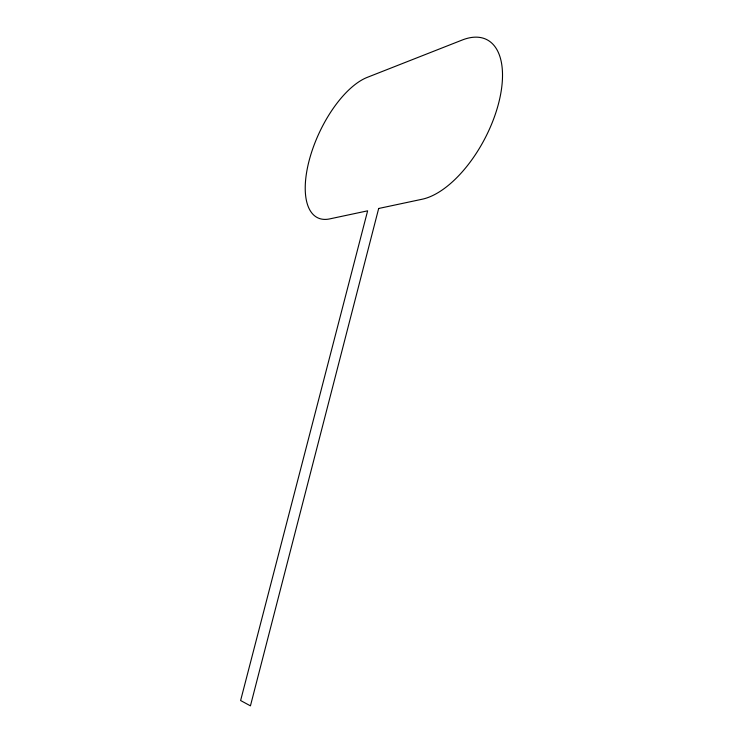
<?xml version="1.0" encoding="UTF-8"?>
<svg xmlns="http://www.w3.org/2000/svg" width="743" height="743" viewBox="0 0 743 743"><rect width="100%" height="100%" fill="white"/><g stroke="black" fill="none" stroke-linecap="round" stroke-linejoin="round"><path stroke-width="1.11" d="M378.679 208.477L250.437 705.85L240.611 700.528L367.636 210.826L329.762 218.888A77.811 34.847 -64.9 0 1 309.264 160.117A77.811 34.847 -64.9 0 1 367.218 77.383L462.248 40.011A89.011 44.004 -62.3 0 1 498.859 102.33A89.011 44.004 -62.3 0 1 422.173 199.226L378.679 208.477"/></g></svg>
